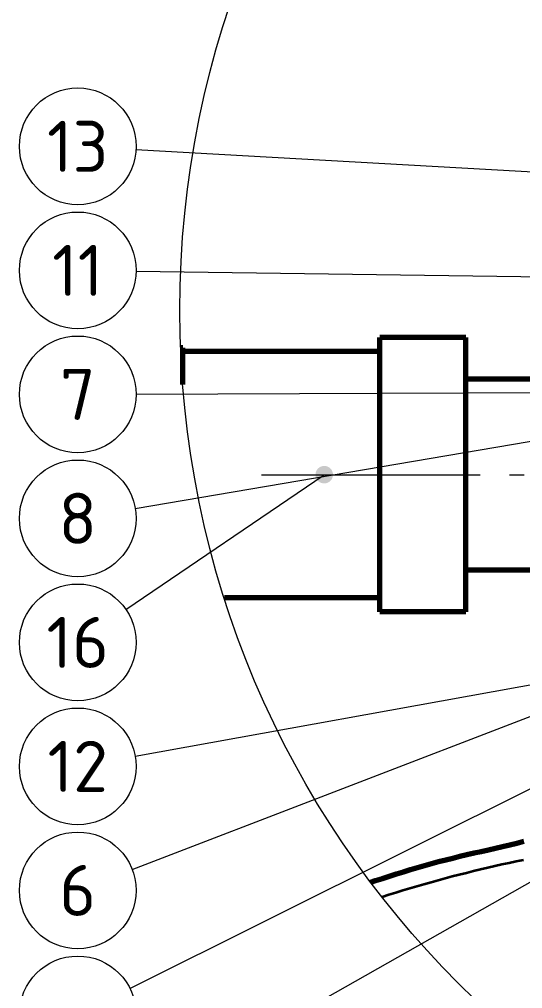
# Model space of a CAD drawing. Header units: millimetres. Extents: x 0 to 2382, y 0 to 420.
# Drawn here: x 914.4 to 948.9, y 279.3 to 345.7 of the extents above; entities that cross this region are included whole.
import ezdxf
from ezdxf.enums import TextEntityAlignment as Align

# ---------------------------------------------------------------- set-up
doc = ezdxf.new("R2010")
doc.units = ezdxf.units.MM
doc.linetypes.add('IRAM-E-TRAZOS', pattern=[5, 4, -1])
doc.linetypes.add('IRAM-F-TRAZO-PUNTO', pattern=[20, 15, -2, 1, -2])
for name, color, linetype, lineweight in [('01-VISIBLE', 7, 'CONTINUOUS', 70), ('02-OCULTA', 4, 'IRAM-E-TRAZOS', 35), ('03-EJE', 1, 'IRAM-F-TRAZO-PUNTO', 18), ('06-TEXTO', 7, 'CONTINUOUS', 25), ('08-FINA', 5, 'CONTINUOUS', 18)]:
    doc.layers.add(name, color=color, linetype=linetype, lineweight=lineweight)
doc.styles.add('ISO3098', font='isocpeur.ttf')

msp = doc.modelspace()

# ---------------------------------------------------------------- hatches: boundary and pattern name
at = {"layer": '08-FINA'}
h = msp.add_hatch(color=7, dxfattribs=at)
h.dxf.hatch_style = 1
edge = h.paths.add_edge_path()
edge.add_arc((935.317, 314.495), 0.6, 0, 360)

# ---------------------------------------------------------------- linework, layer by layer
at = {"layer": '01-VISIBLE'}
for points in [[(939.117, 305.095), (939.117, 305.603), (939.117, 306.111), (939.117, 306.619), (939.117, 307.127), (939.117, 307.636), (939.117, 308.144), (939.117, 308.652), (939.117, 309.16), (939.117, 309.668), (939.117, 310.176), (939.117, 310.684), (939.117, 311.192), (939.117, 311.7), (939.117, 312.209), (939.117, 312.717), (939.117, 313.225), (939.117, 313.733), (939.117, 314.241), (939.117, 314.749), (939.117, 315.257), (939.117, 315.765), (939.117, 316.273), (939.117, 316.781), (939.117, 317.29), (939.117, 317.798), (939.117, 318.306), (939.117, 318.814), (939.117, 319.322), (939.117, 319.83), (939.117, 320.338), (939.117, 320.846), (939.117, 321.354), (939.117, 321.863), (939.117, 322.371), (939.117, 322.879), (939.117, 323.387), (939.117, 323.895)], [(945.017, 323.895), (939.117, 323.895)], [(945.017, 305.095), (945.017, 305.603), (945.017, 306.111), (945.017, 306.619), (945.017, 307.127), (945.017, 307.636), (945.017, 308.144), (945.017, 308.652), (945.017, 309.16), (945.017, 309.668), (945.017, 310.176), (945.017, 310.684), (945.017, 311.192), (945.017, 311.7), (945.017, 312.209), (945.017, 312.717), (945.017, 313.225), (945.017, 313.733), (945.017, 314.241), (945.017, 314.749), (945.017, 315.257), (945.017, 315.765), (945.017, 316.273), (945.017, 316.781), (945.017, 317.29), (945.017, 317.798), (945.017, 318.306), (945.017, 318.814), (945.017, 319.322), (945.017, 319.83), (945.017, 320.338), (945.017, 320.846), (945.017, 321.354), (945.017, 321.863), (945.017, 322.371), (945.017, 322.879), (945.017, 323.387), (945.017, 323.895)], [(925.617, 323.195), (925.471, 323.195)], [(925.617, 320.68), (925.617, 321.148), (925.617, 321.66), (925.617, 322.171), (925.617, 322.683), (925.617, 323.195)], [(939.117, 322.945), (925.617, 322.945)], [(952.917, 321.045), (945.017, 321.045)], [(953.917, 307.945), (945.017, 307.945)], [(939.117, 306.045), (928.468, 306.045)], [(945.017, 305.095), (939.117, 305.095)], [(938.502, 286.559), (938.838, 286.67), (939.314, 286.826), (939.791, 286.98), (940.269, 287.132), (940.747, 287.282), (941.227, 287.428), (941.707, 287.571), (942.189, 287.709), (942.672, 287.843), (943.157, 287.972), (943.642, 288.097), (944.128, 288.218), (944.615, 288.336), (945.103, 288.452), (945.592, 288.565), (946.08, 288.676), (946.569, 288.786), (947.058, 288.896), (947.547, 289.007), (948.036, 289.119), (948.523, 289.236), (949.002, 289.382)]]:
    msp.add_lwpolyline(points, dxfattribs=at)
at = {"layer": '02-OCULTA'}
for points in [[(939.117, 323.895), (939.117, 323.387), (939.117, 322.879), (939.117, 322.371), (939.117, 321.863), (939.117, 321.354), (939.117, 320.846), (939.117, 320.338), (939.117, 319.83), (939.117, 319.322), (939.117, 318.814), (939.117, 318.306), (939.117, 317.798), (939.117, 317.29), (939.117, 316.781), (939.117, 316.273), (939.117, 315.765), (939.117, 315.257), (939.117, 314.749), (939.117, 314.241), (939.117, 313.733), (939.117, 313.225), (939.117, 312.717), (939.117, 312.209), (939.117, 311.7), (939.117, 311.192), (939.117, 310.684), (939.117, 310.176), (939.117, 309.668), (939.117, 309.16), (939.117, 308.652), (939.117, 308.144), (939.117, 307.636), (939.117, 307.127), (939.117, 306.619), (939.117, 306.111), (939.117, 305.603), (939.117, 305.095)], [(945.017, 323.895), (945.017, 323.387), (945.017, 322.879), (945.017, 322.371), (945.017, 321.863), (945.017, 321.354), (945.017, 320.846), (945.017, 320.338), (945.017, 319.83), (945.017, 319.322), (945.017, 318.814), (945.017, 318.306), (945.017, 317.798), (945.017, 317.29), (945.017, 316.781), (945.017, 316.273), (945.017, 315.765), (945.017, 315.257), (945.017, 314.749), (945.017, 314.241), (945.017, 313.733), (945.017, 313.225), (945.017, 312.717), (945.017, 312.209), (945.017, 311.7), (945.017, 311.192), (945.017, 310.684), (945.017, 310.176), (945.017, 309.668), (945.017, 309.16), (945.017, 308.652), (945.017, 308.144), (945.017, 307.636), (945.017, 307.127), (945.017, 306.619), (945.017, 306.111), (945.017, 305.603), (945.017, 305.095)], [(925.617, 323.195), (925.617, 322.683), (925.617, 322.171), (925.617, 321.66), (925.617, 321.148), (925.617, 320.68)], [(925.617, 320.68), (925.617, 320.897), (925.617, 321.409), (925.617, 321.921), (925.617, 322.433), (925.617, 322.945)], [(925.617, 322.945), (925.617, 322.433), (925.617, 321.921), (925.617, 321.409), (925.617, 320.897), (925.617, 320.68)], [(939.117, 306.045), (939.117, 306.557), (939.117, 307.069), (939.117, 307.581), (939.117, 308.093), (939.117, 308.606), (939.117, 309.118), (939.117, 309.63), (939.117, 310.142), (939.117, 310.654), (939.117, 311.166), (939.117, 311.678), (939.117, 312.19), (939.117, 312.703), (939.117, 313.215), (939.117, 313.727), (939.117, 314.239), (939.117, 314.751), (939.117, 315.263), (939.117, 315.775), (939.117, 316.287), (939.117, 316.8), (939.117, 317.312), (939.117, 317.824), (939.117, 318.336), (939.117, 318.848), (939.117, 319.36), (939.117, 319.872), (939.117, 320.384), (939.117, 320.897), (939.117, 321.409), (939.117, 321.921), (939.117, 322.433), (939.117, 322.945)], [(939.117, 322.945), (939.117, 322.433), (939.117, 321.921), (939.117, 321.409), (939.117, 320.897), (939.117, 320.384), (939.117, 319.872), (939.117, 319.36), (939.117, 318.848), (939.117, 318.336), (939.117, 317.824), (939.117, 317.312), (939.117, 316.8), (939.117, 316.287), (939.117, 315.775), (939.117, 315.263), (939.117, 314.751), (939.117, 314.239), (939.117, 313.727), (939.117, 313.215), (939.117, 312.703), (939.117, 312.19), (939.117, 311.678), (939.117, 311.166), (939.117, 310.654), (939.117, 310.142), (939.117, 309.63), (939.117, 309.118), (939.117, 308.606), (939.117, 308.093), (939.117, 307.581), (939.117, 307.069), (939.117, 306.557), (939.117, 306.045)], [(945.017, 307.945), (945.017, 308.449), (945.017, 308.953), (945.017, 309.457), (945.017, 309.96), (945.017, 310.464), (945.017, 310.968), (945.017, 311.472), (945.017, 311.976), (945.017, 312.48), (945.017, 312.983), (945.017, 313.487), (945.017, 313.991), (945.017, 314.495), (945.017, 314.999), (945.017, 315.503), (945.017, 316.007), (945.017, 316.51), (945.017, 317.014), (945.017, 317.518), (945.017, 318.022), (945.017, 318.526), (945.017, 319.03), (945.017, 319.533), (945.017, 320.037), (945.017, 320.541), (945.017, 321.045)], [(945.017, 321.045), (945.017, 320.541), (945.017, 320.037), (945.017, 319.533), (945.017, 319.03), (945.017, 318.526), (945.017, 318.022), (945.017, 317.518), (945.017, 317.014), (945.017, 316.51), (945.017, 316.007), (945.017, 315.503), (945.017, 314.999), (945.017, 314.495), (945.017, 313.991), (945.017, 313.487), (945.017, 312.983), (945.017, 312.48), (945.017, 311.976), (945.017, 311.472), (945.017, 310.968), (945.017, 310.464), (945.017, 309.96), (945.017, 309.457), (945.017, 308.953), (945.017, 308.449), (945.017, 307.945)], [(948.975, 288.08), (948.484, 287.978), (947.993, 287.873), (947.503, 287.766), (947.013, 287.656), (946.524, 287.543), (946.036, 287.428), (945.548, 287.311), (945.061, 287.191), (944.575, 287.068), (944.089, 286.942), (943.604, 286.814), (943.119, 286.683), (942.636, 286.55), (942.153, 286.413), (941.671, 286.274), (941.19, 286.132), (940.709, 285.988), (940.23, 285.84), (939.751, 285.69), (939.281, 285.539)]]:
    msp.add_lwpolyline(points, dxfattribs=at)
at = {"layer": '03-EJE'}
msp.add_lwpolyline([(931.017, 314.495), (991.917, 314.495)], dxfattribs=at)
at = {"layer": '08-FINA'}
for p, q in [((922.41, 336.778), (953.557, 335.045)), ((922.416, 328.446), (960.187, 327.935)), ((922.36, 312.17), (966.917, 319.745)), ((922.417, 320.016), (966.967, 320.19)), ((921.724, 305.25), (935.317, 314.495)), ((922.15, 287.436), (970.917, 306.195)), ((922.353, 295.21), (983.517, 306.245)), ((921.997, 279.284), (970.917, 303.663)), ((921.897, 270.972), (970.917, 298.745))]:
    msp.add_line(p, q, dxfattribs=at)
for centre, radius in [((990.667, 325.75), 65.25), ((918.417, 337), 4), ((918.417, 328.5), 4), ((918.417, 320), 4), ((918.417, 311.5), 4), ((918.417, 303), 4), ((918.417, 294.5), 4), ((918.417, 286), 4), ((918.417, 277.5), 4)]:
    msp.add_circle(centre, radius, dxfattribs=at)

# ---------------------------------------------------------------- texts
at = {"layer": '06-TEXTO', "style": 'ISO3098'}
for s, p in [('13', (918.417, 337)), ('11', (918.417, 328.5)), ('7', (918.417, 320)), ('8', (918.417, 311.5)), ('16', (918.417, 303)), ('12', (918.417, 294.5)), ('6', (918.417, 286))]:
    msp.add_text(s, height=3.5, dxfattribs=at).set_placement(p, align=Align.MIDDLE_CENTER)

doc.saveas('drawing.dxf')
